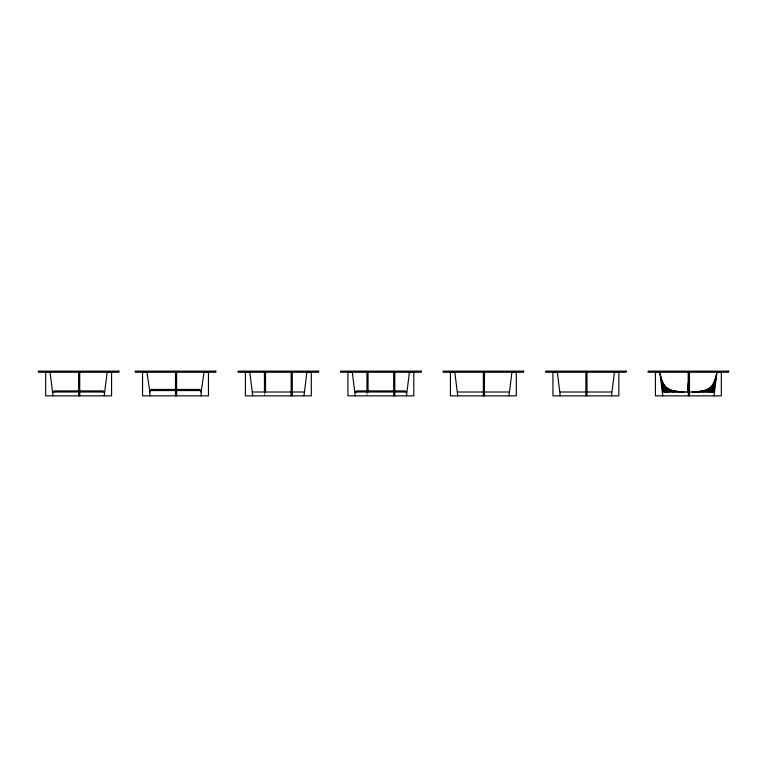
<?xml version="1.0" encoding="UTF-8"?>
<svg xmlns="http://www.w3.org/2000/svg" width="767" height="767" viewBox="0 0 767 767"><rect width="100%" height="100%" fill="white"/><g stroke="black" fill="none" stroke-linecap="round" stroke-linejoin="round"><path stroke-width="0.58" stroke-dasharray="3.83 2.88" d="M366.952 392.972L366.952 395.858M264.442 392.972L264.442 395.858"/><path stroke-width="1.15" d="M688.383 392.004L688.383 372.062L689.475 372.062L689.475 395.858M688.383 382.033L687.28 392.004L688.383 389.962M689.111 385.36L689.475 382.033M104.245 395.858L107.179 372.062L111.57 372.062L111.57 395.858L45.675 395.858L45.675 372.062L50.066 372.062L52.99 395.858M201.127 392.004L204.06 372.062L208.451 372.062L208.451 395.858L142.557 395.858L142.557 372.062L146.948 372.062L149.872 392.004M303.981 395.858L306.905 372.062L311.306 372.062L311.306 395.858L245.402 395.858L245.402 372.062L249.802 372.062L252.727 395.858M406.491 395.858L409.415 372.062L413.806 372.062L413.806 395.858L347.911 395.858L347.911 372.062L352.302 372.062L355.236 395.858M508.991 395.858L511.925 372.062L516.316 372.062L516.316 395.858L450.421 395.858L450.421 372.062L454.812 372.062L457.736 395.858M611.5 395.858L614.425 372.062L618.825 372.062L618.825 395.858L552.921 395.858L552.921 372.062L557.321 372.062L560.246 395.858M714.01 395.858L716.934 372.062L721.325 372.062L721.325 395.858L655.43 395.858L655.43 372.062L659.821 372.062L662.755 395.858M712.792 392.004L716.656 373.989L711.728 392.004M710.664 392.004L716.33 376.213M709.283 392.004L716.062 378.035M708.238 392.004L715.822 379.665M706.311 392.004L715.467 382.033M703.933 392.004L715.151 384.238M702.045 392.004L714.921 385.811M699.053 392.004L714.691 387.316M695.41 392.004L714.441 389.08M692.141 392.004L714.25 390.345M52.99 392.004L104.245 392.004M175.499 392.004L176.602 392.004M252.727 392.004L303.981 392.004M355.236 392.004L406.491 392.004M457.736 392.004L508.991 392.004M560.246 392.004L611.5 392.004M662.755 392.004L714.01 392.004M662.506 390.345L684.624 392.004M662.324 389.08L681.345 392.004M662.065 387.316L677.712 392.004M661.844 385.811L674.72 392.004M661.614 384.238L672.822 392.004M663.311 384.238L670.444 392.004M660.943 379.665L668.527 392.004M667.472 392.004L662.189 381.103L666.101 392.004M665.037 392.004L660.109 373.989L663.963 392.004M688.383 372.062L688.383 395.858M586.976 395.858L586.976 372.062L585.873 372.062L585.873 395.858M484.466 395.858L484.466 372.062L483.363 372.062L483.363 395.858M405.388 392.004L405.388 390.911L356.329 390.911L356.329 392.004M394.775 395.858L394.775 372.062L393.672 372.062L393.672 395.858M368.045 392.004L368.045 372.062L366.952 372.062L366.952 392.004M292.265 395.858L292.265 372.062L291.163 372.062L291.163 395.858M265.535 392.292L265.535 372.062L264.442 372.062L264.442 392.292M201.127 395.858L201.127 390.547L149.872 390.547L149.872 395.858M200.034 390.547L200.034 389.444L150.974 389.444L150.974 390.547M176.602 395.858L176.602 372.062L175.499 372.062L175.499 395.858M103.152 392.004L103.152 390.911L54.093 390.911L54.093 392.004M79.72 395.858L79.72 372.062L78.617 372.062L78.617 395.858M118.895 371.142L38.35 371.142L38.35 372.235L118.895 372.235L118.895 371.142M215.776 371.142L135.232 371.142L135.232 372.235L215.776 372.235L215.776 371.142M318.621 371.142L238.086 371.142L238.086 372.235L318.621 372.235L318.621 371.142M421.131 371.142L340.586 371.142L340.586 372.235L421.131 372.235L421.131 371.142M523.64 371.142L443.096 371.142L443.096 372.235L523.64 372.235L523.64 371.142M626.14 371.142L545.605 371.142L545.605 372.235L626.14 372.235L626.14 371.142M728.65 371.142L648.105 371.142L648.105 372.235L728.65 372.235L728.65 371.142"/></g></svg>
